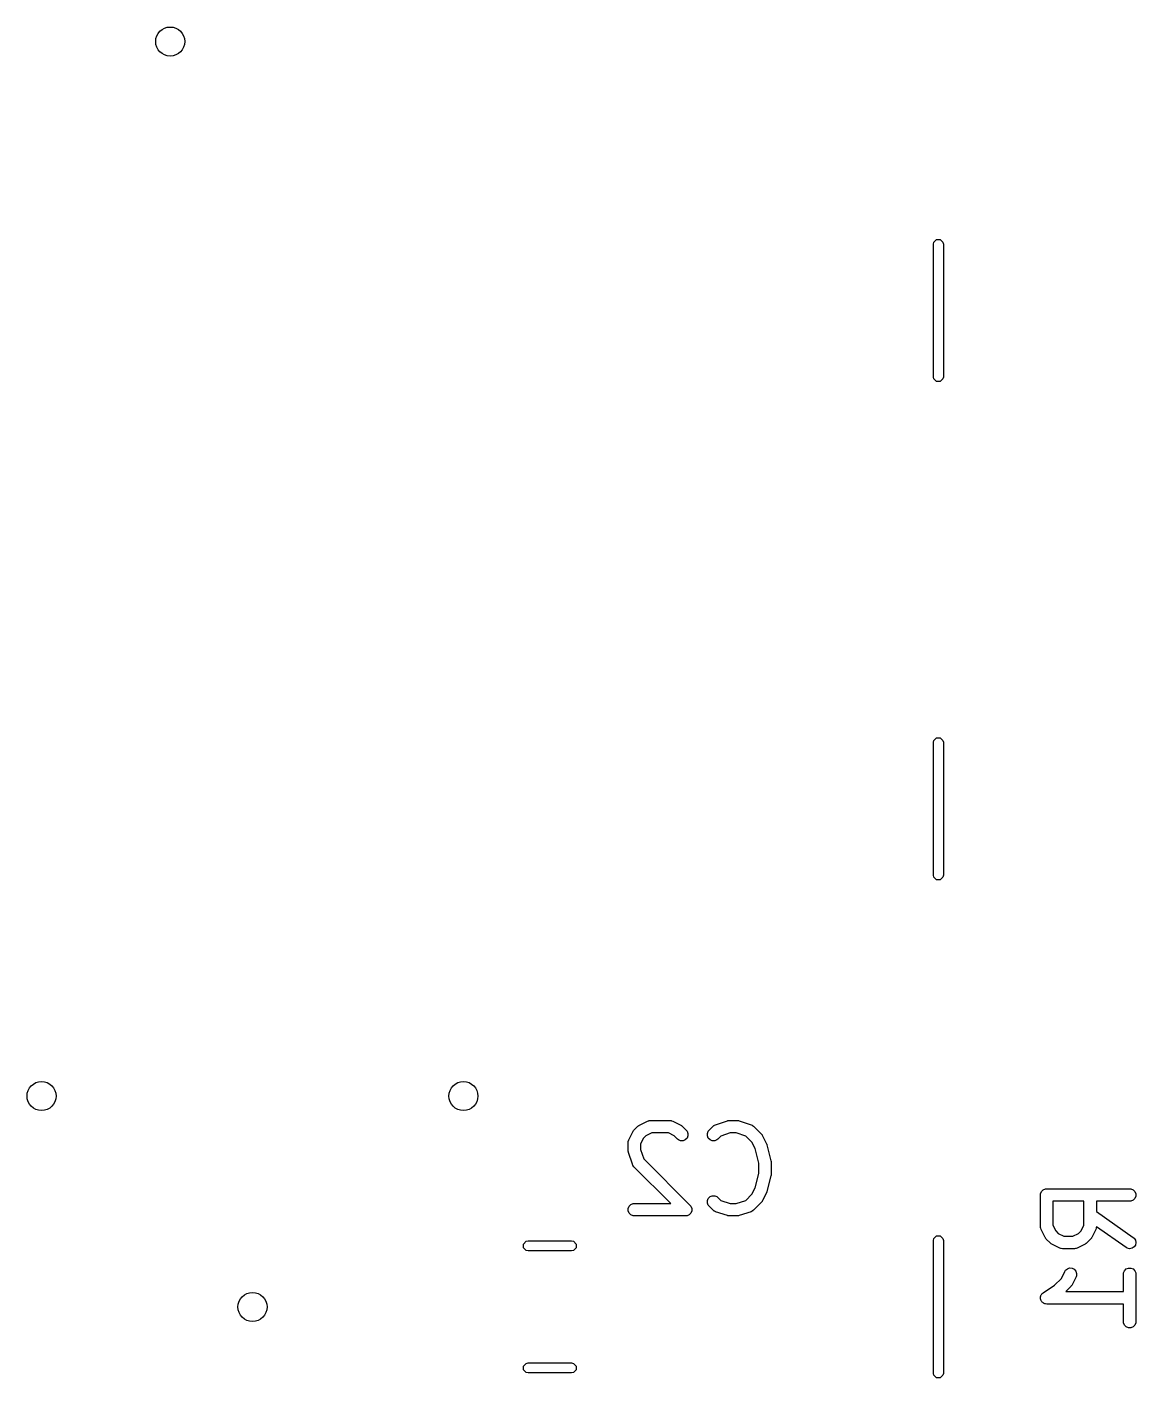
# Model space of a CAD drawing. Extents: x 0.25 to 2.52, y 0.36 to 1.75.
# Drawn here: x 0.332 to 0.858, y 0.966 to 1.607 of the extents above; entities that cross this region are included whole.
import ezdxf

# ---------------------------------------------------------------- set-up
doc = ezdxf.new("R2010")
doc.units = 0
doc.header["$MEASUREMENT"] = 0
doc.layers.add('BLACK', color=7, linetype='CONTINUOUS')

msp = doc.modelspace()

# ---------------------------------------------------------------- linework, layer by layer
at = {"layer": 'BLACK', "linetype": 'CONTINUOUS'}
for p, q in [((0.76199, 1.50484), (0.76327, 1.50612)), ((0.76327, 1.50612), (0.76508, 1.50612)), ((0.76508, 1.50612), (0.76636, 1.50484)), ((0.76181, 1.50394), (0.76199, 1.50484)), ((0.76181, 1.44094), (0.76181, 1.50394)), ((0.76636, 1.50484), (0.76654, 1.50394)), ((0.76654, 1.50394), (0.76654, 1.44094)), ((0.76199, 1.44004), (0.76181, 1.44094)), ((0.76327, 1.43876), (0.76199, 1.44004)), ((0.76508, 1.43876), (0.76327, 1.43876)), ((0.76636, 1.44004), (0.76508, 1.43876)), ((0.76654, 1.44094), (0.76636, 1.44004)), ((0.76181, 1.26772), (0.76199, 1.26862)), ((0.76199, 1.26862), (0.76327, 1.2699)), ((0.76327, 1.2699), (0.76508, 1.2699)), ((0.76508, 1.2699), (0.76636, 1.26862)), ((0.76636, 1.26862), (0.76654, 1.26772)), ((0.76181, 1.20472), (0.76181, 1.26772)), ((0.76654, 1.26772), (0.76654, 1.20472)), ((0.76199, 1.20382), (0.76181, 1.20472)), ((0.76654, 1.20472), (0.76636, 1.20382)), ((0.76327, 1.20254), (0.76199, 1.20382)), ((0.76508, 1.20254), (0.76327, 1.20254)), ((0.76636, 1.20382), (0.76508, 1.20254)), ((0.61743, 1.07929), (0.6193, 1.08303)), ((0.6193, 1.08303), (0.61946, 1.08328)), ((0.61946, 1.08328), (0.61949, 1.08335)), ((0.61949, 1.08335), (0.61955, 1.08344)), ((0.61955, 1.08344), (0.61961, 1.08352)), ((0.61961, 1.08352), (0.61967, 1.08358)), ((0.61967, 1.08358), (0.61985, 1.0838)), ((0.61985, 1.0838), (0.62173, 1.08568)), ((0.62173, 1.08568), (0.62195, 1.08586)), ((0.62195, 1.08586), (0.62201, 1.08592)), ((0.62201, 1.08592), (0.62209, 1.08598)), ((0.62209, 1.08598), (0.62218, 1.08604)), ((0.62218, 1.08604), (0.62225, 1.08607)), ((0.62225, 1.08607), (0.6225, 1.08623)), ((0.6225, 1.08623), (0.62624, 1.0881)), ((0.62624, 1.0881), (0.62679, 1.08831)), ((0.62679, 1.08831), (0.62689, 1.08832)), ((0.62689, 1.08832), (0.62699, 1.08836)), ((0.62699, 1.08836), (0.62757, 1.08842)), ((0.62757, 1.08842), (0.63694, 1.08842)), ((0.63694, 1.08842), (0.63752, 1.08836)), ((0.63752, 1.08836), (0.63761, 1.08832)), ((0.63761, 1.08832), (0.63772, 1.08831)), ((0.63772, 1.08831), (0.63826, 1.0881)), ((0.63826, 1.0881), (0.64201, 1.08623)), ((0.64201, 1.08623), (0.64226, 1.08607)), ((0.64226, 1.08607), (0.64233, 1.08604)), ((0.64233, 1.08604), (0.64241, 1.08598)), ((0.64241, 1.08598), (0.6425, 1.08592)), ((0.6425, 1.08592), (0.64255, 1.08586)), ((0.64255, 1.08586), (0.64278, 1.08568)), ((0.64278, 1.08568), (0.64465, 1.0838)), ((0.64465, 1.0838), (0.64502, 1.08335)), ((0.64502, 1.08335), (0.64546, 1.08229)), ((0.65467, 1.08229), (0.65511, 1.08335)), ((0.65511, 1.08335), (0.65547, 1.0838)), ((0.65547, 1.0838), (0.65735, 1.08568)), ((0.65735, 1.08568), (0.6578, 1.08604)), ((0.6578, 1.08604), (0.65789, 1.08608)), ((0.65789, 1.08608), (0.65797, 1.08615)), ((0.65797, 1.08615), (0.6585, 1.08639)), ((0.6585, 1.08639), (0.66413, 1.08827)), ((0.66413, 1.08827), (0.66441, 1.08833)), ((0.66441, 1.08833), (0.66448, 1.08836)), ((0.66448, 1.08836), (0.66459, 1.08837)), ((0.66459, 1.08837), (0.66469, 1.08839)), ((0.66469, 1.08839), (0.66477, 1.08839)), ((0.66477, 1.08839), (0.66506, 1.08842)), ((0.66506, 1.08842), (0.66881, 1.08842)), ((0.66881, 1.08842), (0.6691, 1.08839)), ((0.6691, 1.08839), (0.66918, 1.08839)), ((0.66918, 1.08839), (0.66928, 1.08837)), ((0.66928, 1.08837), (0.66939, 1.08836)), ((0.66939, 1.08836), (0.66946, 1.08833)), ((0.66946, 1.08833), (0.66974, 1.08827)), ((0.66974, 1.08827), (0.67537, 1.08639)), ((0.67537, 1.08639), (0.6759, 1.08615)), ((0.6759, 1.08615), (0.67598, 1.08608)), ((0.67598, 1.08608), (0.67607, 1.08604)), ((0.67607, 1.08604), (0.67652, 1.08568)), ((0.67652, 1.08568), (0.68027, 1.08193)), ((0.61711, 1.07796), (0.61717, 1.07854)), ((0.61711, 1.07422), (0.61711, 1.07796)), ((0.61717, 1.07854), (0.61721, 1.07864)), ((0.61721, 1.07864), (0.61722, 1.07874)), ((0.61722, 1.07874), (0.61743, 1.07929)), ((0.62437, 1.07997), (0.62302, 1.07727)), ((0.62302, 1.07727), (0.62302, 1.07469)), ((0.62556, 1.08116), (0.62437, 1.07997)), ((0.62826, 1.08251), (0.62556, 1.08116)), ((0.63624, 1.08251), (0.62826, 1.08251)), ((0.63894, 1.08116), (0.63624, 1.08251)), ((0.64048, 1.07963), (0.63894, 1.08116)), ((0.64092, 1.07926), (0.64048, 1.07963)), ((0.64199, 1.07882), (0.64092, 1.07926)), ((0.64314, 1.07882), (0.64199, 1.07882)), ((0.6442, 1.07926), (0.64314, 1.07882)), ((0.64502, 1.08007), (0.6442, 1.07926)), ((0.64546, 1.08114), (0.64502, 1.08007)), ((0.64546, 1.08229), (0.64546, 1.08114)), ((0.65467, 1.08114), (0.65467, 1.08229)), ((0.65511, 1.08007), (0.65467, 1.08114)), ((0.65592, 1.07926), (0.65511, 1.08007)), ((0.65699, 1.07882), (0.65592, 1.07926)), ((0.65814, 1.07882), (0.65699, 1.07882)), ((0.6592, 1.07926), (0.65814, 1.07882)), ((0.65965, 1.07963), (0.6592, 1.07926)), ((0.66103, 1.08101), (0.65965, 1.07963)), ((0.66554, 1.08251), (0.66103, 1.08101)), ((0.66833, 1.08251), (0.66554, 1.08251)), ((0.67284, 1.08101), (0.66833, 1.08251)), ((0.67576, 1.07809), (0.67284, 1.08101)), ((0.67727, 1.07506), (0.67576, 1.07809)), ((0.68027, 1.08193), (0.68046, 1.0817)), ((0.68046, 1.0817), (0.68052, 1.08165)), ((0.68052, 1.08165), (0.68057, 1.08156)), ((0.68057, 1.08156), (0.68064, 1.08148)), ((0.68064, 1.08148), (0.68067, 1.08141)), ((0.68067, 1.08141), (0.68083, 1.08116)), ((0.68083, 1.08116), (0.6827, 1.07741)), ((0.6827, 1.07741), (0.68272, 1.07737)), ((0.68272, 1.07737), (0.68273, 1.07735)), ((0.68273, 1.07735), (0.68281, 1.07711)), ((0.68281, 1.07711), (0.68291, 1.07687)), ((0.68291, 1.07687), (0.68291, 1.07685)), ((0.68291, 1.07685), (0.68292, 1.07681)), ((0.68292, 1.07681), (0.6848, 1.06931)), ((0.61714, 1.07392), (0.61711, 1.07422)), ((0.61714, 1.07385), (0.61714, 1.07392)), ((0.61716, 1.07374), (0.61714, 1.07385)), ((0.61717, 1.07364), (0.61716, 1.07374)), ((0.6172, 1.07357), (0.61717, 1.07364)), ((0.61727, 1.07328), (0.6172, 1.07357)), ((0.61914, 1.06766), (0.61727, 1.07328)), ((0.62302, 1.07469), (0.62452, 1.07019)), ((0.62452, 1.07019), (0.64653, 1.04818)), ((0.67898, 1.06823), (0.67727, 1.07506)), ((0.61938, 1.06713), (0.61914, 1.06766)), ((0.61945, 1.06705), (0.61938, 1.06713)), ((0.61949, 1.06695), (0.61945, 1.06705)), ((0.61985, 1.0665), (0.61949, 1.06695)), ((0.63731, 1.04905), (0.61985, 1.0665)), ((0.67898, 1.06333), (0.67898, 1.06823)), ((0.6848, 1.06931), (0.68481, 1.06921)), ((0.68481, 1.06921), (0.68483, 1.06917)), ((0.68483, 1.06917), (0.68485, 1.06895)), ((0.68485, 1.06895), (0.68488, 1.06873)), ((0.68488, 1.06873), (0.68488, 1.06869)), ((0.68488, 1.06869), (0.68489, 1.06859)), ((0.68489, 1.06859), (0.68489, 1.06297)), ((0.67727, 1.0565), (0.67898, 1.06333)), ((0.6848, 1.06225), (0.68292, 1.05475)), ((0.68481, 1.06235), (0.6848, 1.06225)), ((0.68483, 1.06239), (0.68481, 1.06235)), ((0.68485, 1.06261), (0.68483, 1.06239)), ((0.68488, 1.06282), (0.68485, 1.06261)), ((0.68489, 1.06297), (0.68488, 1.06287)), ((0.68488, 1.06287), (0.68488, 1.06282)), ((0.65467, 1.05042), (0.65511, 1.05148)), ((0.65511, 1.05148), (0.65592, 1.0523)), ((0.65592, 1.0523), (0.65699, 1.05274)), ((0.65699, 1.05274), (0.65814, 1.05274)), ((0.65814, 1.05274), (0.6592, 1.0523)), ((0.6592, 1.0523), (0.65965, 1.05193)), ((0.65965, 1.05193), (0.66103, 1.05055)), ((0.66103, 1.05055), (0.66554, 1.04905)), ((0.66833, 1.04905), (0.67284, 1.05055)), ((0.67284, 1.05055), (0.67576, 1.05347)), ((0.67576, 1.05347), (0.67727, 1.0565)), ((0.6827, 1.05415), (0.68083, 1.0504)), ((0.68272, 1.05419), (0.6827, 1.05415)), ((0.68273, 1.05421), (0.68272, 1.05419)), ((0.68281, 1.05445), (0.68273, 1.05421)), ((0.68291, 1.05469), (0.68281, 1.05445)), ((0.68292, 1.05475), (0.68291, 1.05471)), ((0.68291, 1.05471), (0.68291, 1.05469)), ((0.81258, 1.05306), (0.81264, 1.05363)), ((0.81258, 1.03806), (0.81258, 1.05306)), ((0.81264, 1.05363), (0.81308, 1.0547)), ((0.81308, 1.0547), (0.8139, 1.05551)), ((0.8139, 1.05551), (0.81496, 1.05595)), ((0.81496, 1.05595), (0.81554, 1.05601)), ((0.81554, 1.05601), (0.85491, 1.05601)), ((0.85491, 1.05601), (0.85548, 1.05595)), ((0.85548, 1.05595), (0.85655, 1.05551)), ((0.85655, 1.0506), (0.85548, 1.05016)), ((0.85655, 1.05551), (0.85736, 1.0547)), ((0.85736, 1.05142), (0.85655, 1.0506)), ((0.85736, 1.0547), (0.8578, 1.05363)), ((0.8578, 1.05248), (0.85736, 1.05142)), ((0.8578, 1.05363), (0.8578, 1.05248)), ((0.61717, 1.04667), (0.61761, 1.04773)), ((0.61717, 1.04552), (0.61717, 1.04667)), ((0.61761, 1.04445), (0.61717, 1.04552)), ((0.61761, 1.04773), (0.61843, 1.04855)), ((0.61843, 1.04364), (0.61761, 1.04445)), ((0.61843, 1.04855), (0.61949, 1.04899)), ((0.61949, 1.04899), (0.62007, 1.04905)), ((0.62007, 1.04905), (0.63731, 1.04905)), ((0.64689, 1.04445), (0.64608, 1.04364)), ((0.64653, 1.04818), (0.64689, 1.04773)), ((0.64689, 1.04773), (0.64733, 1.04667)), ((0.64733, 1.04552), (0.64689, 1.04445)), ((0.64733, 1.04667), (0.64733, 1.04552)), ((0.65467, 1.04927), (0.65467, 1.05042)), ((0.65511, 1.0482), (0.65467, 1.04927)), ((0.65547, 1.04776), (0.65511, 1.0482)), ((0.65735, 1.04588), (0.65547, 1.04776)), ((0.6578, 1.04551), (0.65735, 1.04588)), ((0.65789, 1.04547), (0.6578, 1.04551)), ((0.65797, 1.0454), (0.65789, 1.04547)), ((0.6585, 1.04517), (0.65797, 1.0454)), ((0.66413, 1.04329), (0.6585, 1.04517)), ((0.66554, 1.04905), (0.66833, 1.04905)), ((0.67537, 1.04517), (0.66974, 1.04329)), ((0.6759, 1.0454), (0.67537, 1.04517)), ((0.67598, 1.04547), (0.6759, 1.0454)), ((0.67607, 1.04551), (0.67598, 1.04547)), ((0.67652, 1.04588), (0.67607, 1.04551)), ((0.68027, 1.04963), (0.67652, 1.04588)), ((0.68046, 1.04986), (0.68027, 1.04963)), ((0.68052, 1.04991), (0.68046, 1.04986)), ((0.68057, 1.05), (0.68052, 1.04991)), ((0.68064, 1.05008), (0.68057, 1.05)), ((0.68067, 1.05015), (0.68064, 1.05008)), ((0.68083, 1.0504), (0.68067, 1.05015)), ((0.83321, 1.05011), (0.81849, 1.05011)), ((0.81849, 1.05011), (0.81849, 1.03876)), ((0.83321, 1.03876), (0.83321, 1.05011)), ((0.85491, 1.05011), (0.83911, 1.05011)), ((0.83911, 1.05011), (0.83911, 1.04522)), ((0.83911, 1.04522), (0.8566, 1.03298)), ((0.85548, 1.05016), (0.85491, 1.05011)), ((0.61949, 1.0432), (0.61843, 1.04364)), ((0.62007, 1.04314), (0.61949, 1.0432)), ((0.64444, 1.04314), (0.62007, 1.04314)), ((0.64501, 1.0432), (0.64444, 1.04314)), ((0.64533, 1.04333), (0.64501, 1.0432)), ((0.64608, 1.04364), (0.64533, 1.04333)), ((0.66441, 1.04323), (0.66413, 1.04329)), ((0.66448, 1.0432), (0.66441, 1.04323)), ((0.66459, 1.04319), (0.66448, 1.0432)), ((0.66469, 1.04316), (0.66459, 1.04319)), ((0.66477, 1.04317), (0.66469, 1.04316)), ((0.66506, 1.04314), (0.66477, 1.04317)), ((0.66881, 1.04314), (0.66506, 1.04314)), ((0.6691, 1.04317), (0.66881, 1.04314)), ((0.66918, 1.04316), (0.6691, 1.04317)), ((0.66928, 1.04319), (0.66918, 1.04316)), ((0.66939, 1.0432), (0.66928, 1.04319)), ((0.66946, 1.04323), (0.66939, 1.0432)), ((0.66974, 1.04329), (0.66946, 1.04323)), ((0.81264, 1.03748), (0.81258, 1.03806)), ((0.81849, 1.03876), (0.81984, 1.03606)), ((0.83186, 1.03606), (0.83321, 1.03876)), ((0.83911, 1.03802), (0.83905, 1.03748)), ((0.85321, 1.02814), (0.83911, 1.03802)), ((0.76181, 1.0315), (0.76199, 1.0324)), ((0.76181, 0.9685), (0.76181, 1.0315)), ((0.76199, 1.0324), (0.76327, 1.03368)), ((0.76327, 1.03368), (0.76508, 1.03368)), ((0.76508, 1.03368), (0.76636, 1.0324)), ((0.76636, 1.0324), (0.76654, 1.0315)), ((0.76654, 1.0315), (0.76654, 0.9685)), ((0.81268, 1.03739), (0.81264, 1.03748)), ((0.81269, 1.03728), (0.81268, 1.03739)), ((0.8129, 1.03674), (0.81269, 1.03728)), ((0.81477, 1.03299), (0.8129, 1.03674)), ((0.81493, 1.03274), (0.81477, 1.03299)), ((0.81496, 1.03267), (0.81493, 1.03274)), ((0.81502, 1.03259), (0.81496, 1.03267)), ((0.81508, 1.0325), (0.81502, 1.03259)), ((0.81514, 1.03245), (0.81508, 1.0325)), ((0.81532, 1.03222), (0.81514, 1.03245)), ((0.8172, 1.03035), (0.81532, 1.03222)), ((0.81984, 1.03606), (0.82103, 1.03486)), ((0.82103, 1.03486), (0.82373, 1.03351)), ((0.82373, 1.03351), (0.82796, 1.03351)), ((0.82796, 1.03351), (0.83066, 1.03486)), ((0.83066, 1.03486), (0.83186, 1.03606)), ((0.83637, 1.03222), (0.8345, 1.03035)), ((0.83656, 1.03245), (0.83637, 1.03222)), ((0.83662, 1.0325), (0.83656, 1.03245)), ((0.83667, 1.03259), (0.83662, 1.0325)), ((0.83674, 1.03267), (0.83667, 1.03259)), ((0.83677, 1.03274), (0.83674, 1.03267)), ((0.83692, 1.03299), (0.83677, 1.03274)), ((0.8388, 1.03674), (0.83692, 1.03299)), ((0.83901, 1.03728), (0.8388, 1.03674)), ((0.83905, 1.03748), (0.83901, 1.03739)), ((0.83901, 1.03739), (0.83901, 1.03728)), ((0.8566, 1.03298), (0.85704, 1.0326)), ((0.85704, 1.0326), (0.85766, 1.03163)), ((0.85766, 1.03163), (0.85786, 1.0305)), ((0.56753, 1.02984), (0.56881, 1.03112)), ((0.56753, 1.02803), (0.56753, 1.02984)), ((0.56881, 1.02675), (0.56753, 1.02803)), ((0.56881, 1.03112), (0.56971, 1.0313)), ((0.56971, 1.02657), (0.56881, 1.02675)), ((0.56971, 1.0313), (0.59029, 1.0313)), ((0.59029, 1.02657), (0.56971, 1.02657)), ((0.59029, 1.0313), (0.59119, 1.03112)), ((0.59119, 1.02675), (0.59029, 1.02657)), ((0.59119, 1.03112), (0.59247, 1.02984)), ((0.59247, 1.02803), (0.59119, 1.02675)), ((0.59247, 1.02984), (0.59247, 1.02803)), ((0.81742, 1.03016), (0.8172, 1.03035)), ((0.81748, 1.0301), (0.81742, 1.03016)), ((0.81756, 1.03005), (0.81748, 1.0301)), ((0.81765, 1.02998), (0.81756, 1.03005)), ((0.81772, 1.02995), (0.81765, 1.02998)), ((0.81797, 1.0298), (0.81772, 1.02995)), ((0.82171, 1.02792), (0.81797, 1.0298)), ((0.82226, 1.02771), (0.82171, 1.02792)), ((0.82236, 1.02771), (0.82226, 1.02771)), ((0.82246, 1.02767), (0.82236, 1.02771)), ((0.82304, 1.02761), (0.82246, 1.02767)), ((0.82866, 1.02761), (0.82304, 1.02761)), ((0.82924, 1.02767), (0.82866, 1.02761)), ((0.82933, 1.02771), (0.82924, 1.02767)), ((0.82944, 1.02771), (0.82933, 1.02771)), ((0.82998, 1.02792), (0.82944, 1.02771)), ((0.83373, 1.0298), (0.82998, 1.02792)), ((0.83398, 1.02995), (0.83373, 1.0298)), ((0.83405, 1.02998), (0.83398, 1.02995)), ((0.83413, 1.03005), (0.83405, 1.02998)), ((0.83422, 1.0301), (0.83413, 1.03005)), ((0.83427, 1.03016), (0.83422, 1.0301)), ((0.8345, 1.03035), (0.83427, 1.03016)), ((0.85372, 1.02786), (0.85321, 1.02814)), ((0.85484, 1.02761), (0.85372, 1.02786)), ((0.85598, 1.02781), (0.85484, 1.02761)), ((0.85695, 1.02843), (0.85598, 1.02781)), ((0.85761, 1.02937), (0.85695, 1.02843)), ((0.85786, 1.0305), (0.85761, 1.02937)), ((0.81928, 1.01036), (0.82248, 1.01356)), ((0.82248, 1.01356), (0.82414, 1.01688)), ((0.82414, 1.01688), (0.82445, 1.01737)), ((0.82445, 1.01737), (0.82532, 1.01813)), ((0.82532, 1.01813), (0.82642, 1.01849)), ((0.82642, 1.01849), (0.82756, 1.01841)), ((0.82943, 1.01424), (0.82755, 1.01049)), ((0.82756, 1.01841), (0.8286, 1.0179)), ((0.8286, 1.0179), (0.82935, 1.01703)), ((0.82935, 1.01703), (0.82971, 1.01593)), ((0.82963, 1.01478), (0.82943, 1.01424)), ((0.82971, 1.01593), (0.82963, 1.01478)), ((0.85195, 1.01556), (0.85201, 1.01614)), ((0.85195, 1.00727), (0.85195, 1.01556)), ((0.85201, 1.01614), (0.85245, 1.0172)), ((0.85245, 1.0172), (0.85327, 1.01802)), ((0.85327, 1.01802), (0.85433, 1.01846)), ((0.85433, 1.01846), (0.85548, 1.01846)), ((0.85548, 1.01846), (0.85655, 1.01802)), ((0.85655, 1.01802), (0.85736, 1.0172)), ((0.85736, 1.0172), (0.8578, 1.01614)), ((0.8578, 1.01614), (0.85786, 1.01556)), ((0.85786, 1.01556), (0.85786, 0.99307)), ((0.81297, 1.00569), (0.81308, 1.00596)), ((0.81308, 1.00596), (0.81329, 1.00616)), ((0.81329, 1.00616), (0.81345, 1.00641)), ((0.81345, 1.00641), (0.81389, 1.00677)), ((0.81389, 1.00677), (0.8139, 1.00677)), ((0.8139, 1.00677), (0.81928, 1.01036)), ((0.8139, 1.00677), (0.8139, 1.00677)), ((0.8139, 1.00677), (0.8139, 1.00677)), ((0.827, 1.00973), (0.82454, 1.00727)), ((0.82454, 1.00727), (0.85195, 1.00727)), ((0.82718, 1.00995), (0.827, 1.00973)), ((0.82724, 1.01), (0.82718, 1.00995)), ((0.8273, 1.01009), (0.82724, 1.01)), ((0.82737, 1.01017), (0.8273, 1.01009)), ((0.82739, 1.01025), (0.82737, 1.01017)), ((0.82755, 1.01049), (0.82739, 1.01025)), ((0.81258, 1.00432), (0.81264, 1.0046)), ((0.81264, 1.00403), (0.81258, 1.00432)), ((0.81264, 1.00489), (0.81275, 1.00516)), ((0.81264, 1.0046), (0.81264, 1.00489)), ((0.81264, 1.00374), (0.81264, 1.00403)), ((0.81275, 1.00347), (0.81264, 1.00374)), ((0.81275, 1.00516), (0.81281, 1.00545)), ((0.81281, 1.00319), (0.81275, 1.00347)), ((0.81281, 1.00545), (0.81297, 1.00569)), ((0.81297, 1.00294), (0.81281, 1.00319)), ((0.81308, 1.00267), (0.81297, 1.00294)), ((0.81329, 1.00247), (0.81308, 1.00267)), ((0.81345, 1.00223), (0.81329, 1.00247)), ((0.81369, 1.00207), (0.81345, 1.00223)), ((0.8139, 1.00186), (0.81369, 1.00207)), ((0.81416, 1.00175), (0.8139, 1.00186)), ((0.8144, 1.00159), (0.81416, 1.00175)), ((0.81469, 1.00153), (0.8144, 1.00159)), ((0.81496, 1.00142), (0.81469, 1.00153)), ((0.81553, 1.00136), (0.81496, 1.00142)), ((0.81554, 1.00136), (0.81553, 1.00136)), ((0.81553, 1.00136), (0.81553, 1.00136)), ((0.81553, 1.00136), (0.81553, 1.00136)), ((0.85195, 1.00136), (0.81554, 1.00136)), ((0.85195, 0.99307), (0.85195, 1.00136)), ((0.85201, 0.99249), (0.85195, 0.99307)), ((0.85786, 0.99307), (0.8578, 0.99249)), ((0.85245, 0.99143), (0.85201, 0.99249)), ((0.85327, 0.99061), (0.85245, 0.99143)), ((0.85433, 0.99017), (0.85327, 0.99061)), ((0.85548, 0.99017), (0.85433, 0.99017)), ((0.85655, 0.99061), (0.85548, 0.99017)), ((0.85736, 0.99143), (0.85655, 0.99061)), ((0.8578, 0.99249), (0.85736, 0.99143)), ((0.56753, 0.97197), (0.56881, 0.97325)), ((0.56753, 0.97016), (0.56753, 0.97197)), ((0.56881, 0.96888), (0.56753, 0.97016)), ((0.56881, 0.97325), (0.56971, 0.97343)), ((0.56971, 0.9687), (0.56881, 0.96888)), ((0.56971, 0.97343), (0.59029, 0.97343)), ((0.59029, 0.9687), (0.56971, 0.9687)), ((0.59029, 0.97343), (0.59119, 0.97325)), ((0.59119, 0.96888), (0.59029, 0.9687)), ((0.59119, 0.97325), (0.59247, 0.97197)), ((0.59247, 0.97016), (0.59119, 0.96888)), ((0.59247, 0.97197), (0.59247, 0.97016)), ((0.76199, 0.9676), (0.76181, 0.9685)), ((0.76327, 0.96632), (0.76199, 0.9676)), ((0.76636, 0.9676), (0.76508, 0.96632)), ((0.76654, 0.9685), (0.76636, 0.9676)), ((0.76508, 0.96632), (0.76327, 0.96632))]:
    msp.add_line(p, q, dxfattribs=at)
at = {"layer": 'BLACK'}
for centre in [(0.4, 1.6), (0.339, 1.1), (0.539, 1.1), (0.439, 1)]:
    msp.add_circle(centre, 0.00689, dxfattribs=at)

doc.saveas('drawing.dxf')
